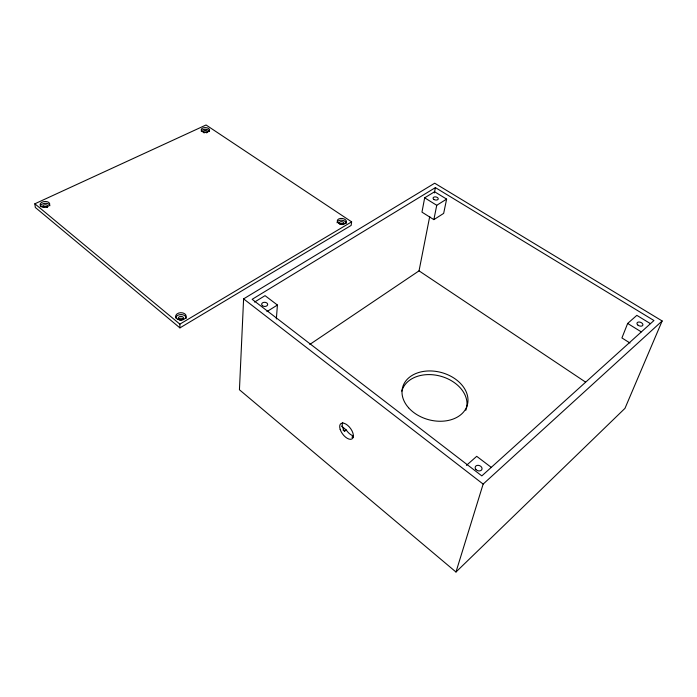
<?xml version="1.0" encoding="UTF-8"?>
<svg xmlns="http://www.w3.org/2000/svg" width="697" height="697" viewBox="0 0 697 697"><rect width="100%" height="100%" fill="white"/><g stroke="black" fill="none" stroke-linecap="round" stroke-linejoin="round"><path stroke-width="1.05" d="M243.602 298.874L239.437 389.762L455.977 572.01L624.982 408.337L662.15 320.96L434.693 183.206L243.602 298.874L483.143 484.093L455.977 572.01M276.352 318.973L277.415 305.033L265.052 295.65L254.544 302.089M351.628 221.846L351.149 225.419L179.922 327.886L35.32 207.479L34.85 203.794L206.059 124.99L351.628 221.846L179.878 324.149L179.922 327.886M424.673 197.826L421.964 212.141L433.865 219.633L443.658 213.395L446.629 199.107L434.588 191.753L424.673 197.826L436.74 205.293L446.629 199.107M309.79 344.449L419.036 270.854L429.735 216.427M434.353 192.956L435.398 187.615L653.952 320.524L481.827 475.894L252.148 299.318L435.398 187.615M433.865 219.633L436.74 205.293M650.388 323.626L636.849 315.349L627.657 323.443L621.924 337.94L629.957 342.994M483.143 484.093L662.15 320.96M466.424 465.387L476.713 456.326L491.394 467.469M343.002 429.979L344.606 431.269L346.287 429.988L346.54 430.406A9.427 4.862 53.4 0 0 353.283 435.86L351.924 437.202L353.161 437.35M266.916 311.611L277.415 305.033M627.657 323.443L641.266 331.868M419.036 270.854L585.454 382.026M341.486 426.111L346.287 429.988M34.85 203.794L179.878 324.149M344.606 431.269L343.612 429.631A9.444 4.853 53.4 0 1 342.75 422.443M401.838 391.165A33.412 24.447 15.2 0 1 441.654 376.485A33.412 24.447 15.2 0 1 465.796 410.289M178.484 319.461A2.622 1.83 -1.4 0 1 181.185 318.241A2.622 1.83 -1.4 0 1 183.529 319.723M43.528 207.218A2.413 1.438 -5.1 0 1 47.614 207.445M339.422 224.033A2.3 1.438 7 0 1 341.669 223.449A2.3 1.438 7 0 1 343.63 224.617M203.637 132.735A2.1 1.185 1.6 0 1 206.957 132.691M175.688 317.937A5.262 3.659 -1.3 0 1 181.403 314.565A5.262 3.659 -1.3 0 1 186.16 318.477M43.554 207.401A2.413 1.438 -5.1 0 1 43.449 205.275A2.413 1.438 -5.1 0 1 46.987 205.197A2.413 1.438 -5.1 0 1 46.481 207.331M40.321 206.704A4.827 2.884 -5.1 0 1 44.765 203.367A4.827 2.884 -5.1 0 1 49.923 205.728M340.075 224.016A2.309 1.438 7 0 1 340.816 221.681A2.309 1.438 7 0 1 343.952 223.345A2.309 1.438 7 0 1 340.563 224.277M337.069 222.822A4.609 2.884 7 0 1 341.53 220.191A4.609 2.884 7 0 1 346.243 223.345M204.691 132.796A2.108 1.185 1.7 0 1 203.646 130.992A2.108 1.185 1.7 0 1 206.983 130.949A2.108 1.185 1.7 0 1 206.303 132.779M201.241 131.228A4.208 2.361 1.7 0 1 205.519 129.337A4.208 2.361 1.7 0 1 209.57 131.541M340.171 429.378A9.462 4.844 53.4 0 0 351.907 438.962A9.462 4.844 53.4 0 0 347.515 425.231A9.462 4.844 53.4 0 0 340.171 429.378M408.59 407.78A33.534 24.439 15.1 0 0 465.335 409.557A33.534 24.439 15.1 0 0 431.051 370.961A33.534 24.439 15.1 0 0 408.59 407.78M177.883 319.392A5.271 3.659 -1.3 0 0 186.151 316.612A5.271 3.659 -1.3 0 0 178.676 313.058A5.271 3.659 -1.3 0 0 177.883 319.392M41.759 206.748A4.835 2.875 -5.1 0 0 49.644 204.639A4.835 2.875 -5.1 0 0 43.301 201.747A4.835 2.875 -5.1 0 0 41.759 206.748M202.74 131.724A4.217 2.361 1.7 0 0 209.562 130.409A4.217 2.361 1.7 0 0 203.907 127.708A4.217 2.361 1.7 0 0 202.74 131.724M338.733 223.179A4.618 2.875 7 0 0 346.357 222.299A4.618 2.875 7 0 0 340.554 218.431A4.618 2.875 7 0 0 338.733 223.179M179.417 319.723A2.631 1.83 -1.3 0 0 183.546 318.337A2.631 1.83 -1.3 0 0 179.817 316.56A2.631 1.83 -1.3 0 0 179.417 319.723M262.49 305.73A3.006 2.074 3.5 0 0 267.552 305.059A3.006 2.074 3.5 0 0 263.98 302.324A3.006 2.074 3.5 0 0 262.49 305.73M475.859 469.412A3.555 2.692 20.8 0 0 481.793 469.665A3.555 2.692 20.8 0 0 478.142 465.317A3.555 2.692 20.8 0 0 475.859 469.412M434.013 199.499A2.631 1.56 10.4 0 0 438.221 199.028A2.631 1.56 10.4 0 0 434.736 196.894A2.631 1.56 10.4 0 0 434.013 199.499M637.799 325.002A3.102 1.899 20.4 0 0 642.808 325.255A3.102 1.899 20.4 0 0 639.193 322.014A3.102 1.899 20.4 0 0 637.799 325.002"/></g></svg>
